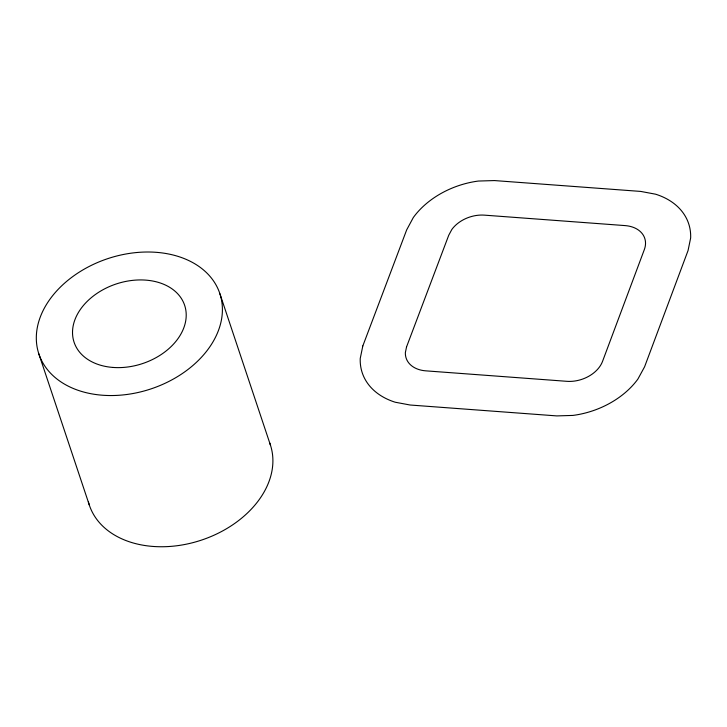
<?xml version="1.0" encoding="UTF-8"?>
<svg xmlns="http://www.w3.org/2000/svg" width="727" height="727" viewBox="0 0 727 727"><rect width="100%" height="100%" fill="white"/><g stroke="black" fill="none" stroke-linecap="round" stroke-linejoin="round"><path stroke-width="1.09" d="M219.917 293.79A95.391 68.62 -18.5 0 1 102.652 395.243A95.391 68.62 -18.5 0 1 65.53 282.33A95.391 68.62 -18.5 0 1 219.917 293.79L270.399 444.988M38.813 353.785L89.294 504.974M269.662 442.879A95.391 68.62 -18.5 0 1 200.543 540.415A95.391 68.62 -18.5 0 1 88.358 501.757M362.818 345.952L360.238 358.438A75.663 54.425 -18.5 0 0 395.243 402.231L410.119 405.012L556.837 415.908L572.931 415.417A75.663 54.425 -18.5 0 0 637.906 379.058L644.595 366.79L688.051 250.561L690.65 237.993A75.663 54.425 -18.5 0 0 655.636 194.209L640.76 191.428L494.478 180.569L478.384 181.05A75.753 54.489 -18.5 0 0 413.327 217.509L406.684 229.859L362.818 345.952M406.538 346.943L405.366 352.568A29.371 21.128 -18.5 0 0 425.786 370.843L566.878 381.321A29.371 21.128 -18.5 0 0 602.547 361.355L644.322 249.634A29.371 21.128 -18.5 0 0 625.102 225.597L484.436 215.147A29.371 21.128 -18.5 0 0 451.83 229.487L448.741 235.248L406.538 346.943M113.039 367.444A58.287 41.93 -18.5 0 0 184.694 305.458A58.287 41.93 -18.5 0 0 90.357 298.461A58.287 41.93 -18.5 0 0 113.039 367.444"/></g></svg>
